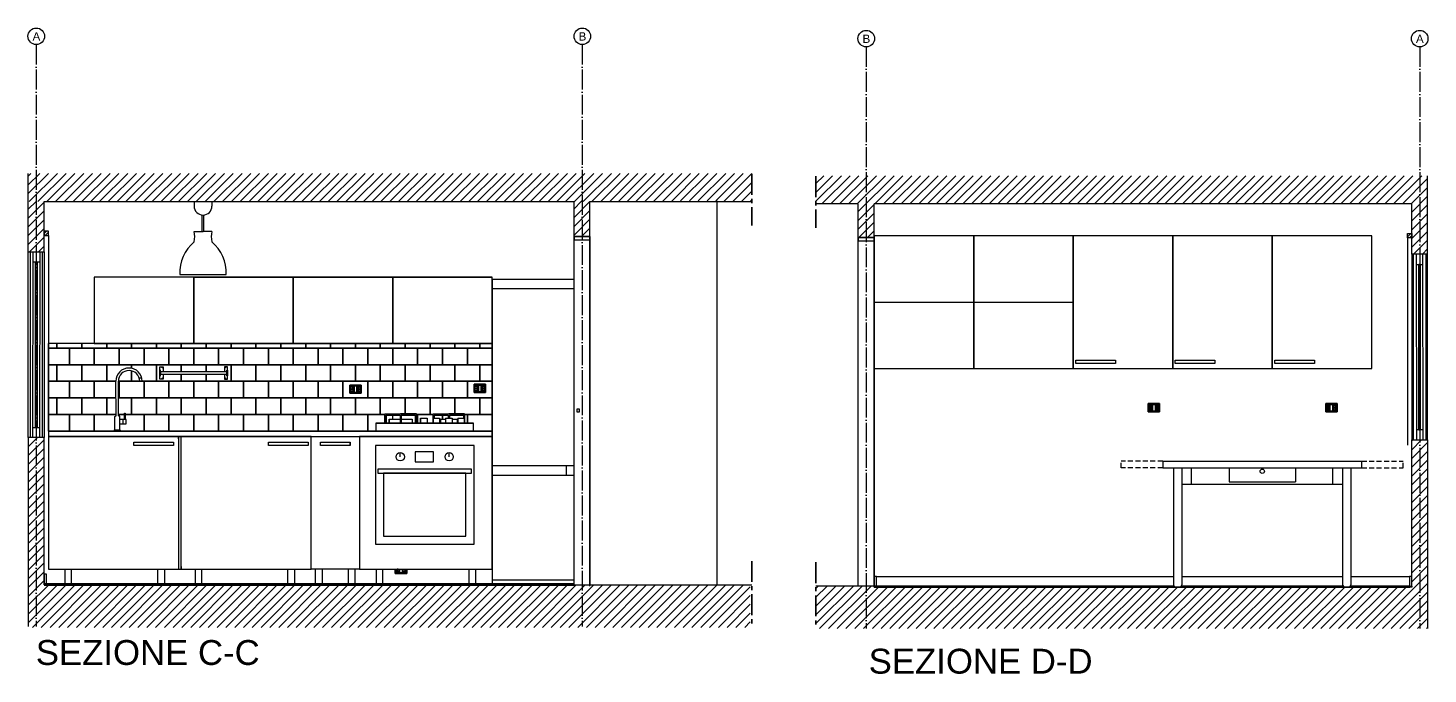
# Model space of a CAD drawing. Header units: inches. Extents: x 778 to 2370, y 492 to 2915.
# Drawn here: x 1526 to 2370, y 2526 to 2915 of the extents above; entities that cross this region are included whole.
import ezdxf

# ---------------------------------------------------------------- set-up
doc = ezdxf.new("R2010")
doc.units = ezdxf.units.IN
doc.header["$MEASUREMENT"] = 0
for name, pattern in [('ACAD_ISO04W100', [30, 24, -3, 0, -3]), ('CENTERX2', [4, 2.5, -0.5, 0.5, -0.5]), ('HIDDEN', [0.375, 0.25, -0.125])]:
    doc.linetypes.add(name, pattern=pattern)
doc.layers.add('A-WALL-FULL', color=7, linetype='Continuous', lineweight=35)
for name, color, linetype in [('ACCESSORI', 2, 'Continuous'), ('ARREDI', 11, 'Continuous'), ('INFISSI', 4, 'Continuous'), ('PIASTRELLE', 71, 'Continuous'), ('PRESECORRENTE', 171, 'Continuous'), ('QUOTE', 3, 'Continuous'), ('STRUTTURA', 7, 'Continuous')]:
    doc.layers.add(name, color=color, linetype=linetype)
doc.styles.get("Standard").update_dxf_attribs({"font": 'Arial.ttf'})
pattern_1 = [(45, (-23.237, 0), (-2.6516504, 2.6516504), [])]

# ---------------------------------------------------------------- blocks, each defined once
blk = doc.blocks.new('PIASTRELLE')
for p, q in [((1045.32, 1205.58), (1045.32, 1258.38)), ((1312.99, 1258.38), (1045.32, 1258.38)), ((1312.99, 1205.58), (1312.99, 1258.38))]:
    blk.add_line(p, q)
for points in [[(1045.32, 1255.58), (1050.49, 1255.58), (1050.49, 1258.38)], [(1050.49, 1258.38), (1050.49, 1255.58), (1065.49, 1255.58), (1065.49, 1258.38)], [(1065.49, 1258.38), (1065.49, 1255.58), (1080.49, 1255.58), (1080.49, 1258.38)], [(1080.49, 1258.38), (1080.49, 1255.58), (1095.49, 1255.58), (1095.49, 1258.38)], [(1095.49, 1258.38), (1095.49, 1255.58), (1110.49, 1255.58), (1110.49, 1258.38)], [(1110.49, 1258.38), (1110.49, 1255.58), (1125.49, 1255.58), (1125.49, 1258.38)], [(1125.49, 1258.38), (1125.49, 1255.58), (1140.49, 1255.58), (1140.49, 1258.38)], [(1140.49, 1258.38), (1140.49, 1255.58), (1155.49, 1255.58), (1155.49, 1258.38)], [(1155.49, 1258.38), (1155.49, 1255.58), (1170.49, 1255.58), (1170.49, 1258.38)], [(1170.49, 1258.38), (1170.49, 1255.58), (1185.49, 1255.58), (1185.49, 1258.38)], [(1185.49, 1258.38), (1185.49, 1255.58), (1200.49, 1255.58), (1200.49, 1258.38)], [(1200.49, 1258.38), (1200.49, 1255.58), (1215.49, 1255.58), (1215.49, 1258.38)], [(1215.49, 1258.38), (1215.49, 1255.58), (1230.49, 1255.58), (1230.49, 1258.38)], [(1230.49, 1258.38), (1230.49, 1255.58), (1245.49, 1255.58), (1245.49, 1258.38)], [(1245.49, 1258.38), (1245.49, 1255.58), (1260.49, 1255.58), (1260.49, 1258.38)], [(1260.49, 1258.38), (1260.49, 1255.58), (1275.49, 1255.58), (1275.49, 1258.38)], [(1275.49, 1258.38), (1275.49, 1255.58), (1290.49, 1255.58), (1290.49, 1258.38)], [(1290.49, 1258.38), (1290.49, 1255.58), (1305.49, 1255.58), (1305.49, 1258.38)], [(1305.49, 1258.38), (1305.49, 1255.58), (1312.99, 1255.58)], [(1045.32, 1245.58), (1057.99, 1245.58), (1057.99, 1255.58), (1045.32, 1255.58)], [(1045.32, 1235.58), (1050.49, 1235.58), (1050.49, 1245.58), (1045.32, 1245.58)], [(1095.49, 1243.43), (1095.49, 1245.58), (1080.49, 1245.58), (1080.49, 1235.58), (1086.01, 1235.58)], [(1095.49, 1241.89), (1095.49, 1235.58), (1110.49, 1235.58), (1110.49, 1245.58), (1095.49, 1245.58), (1095.49, 1243.43)], [(1312.99, 1245.58), (1305.49, 1245.58), (1305.49, 1235.58), (1312.99, 1235.58)], [(1045.32, 1225.58), (1057.99, 1225.58), (1057.99, 1235.58), (1045.32, 1235.58)], [(1086.01, 1235.58), (1072.99, 1235.58), (1072.99, 1225.58), (1086.06, 1225.58)], [(1045.32, 1215.58), (1050.49, 1215.58), (1050.49, 1225.58), (1045.32, 1225.58)], [(1086.06, 1225.58), (1080.49, 1225.58), (1080.49, 1215.58), (1086.11, 1215.58)], [(1260.49, 1215.98), (1260.49, 1225.58), (1245.49, 1225.58), (1245.49, 1215.58), (1248.2, 1215.58)], [(1267.99, 1215.58), (1275.49, 1215.58), (1275.49, 1225.58), (1260.49, 1225.58), (1260.49, 1215.98)], [(1290.49, 1215.98), (1290.49, 1225.58), (1275.49, 1225.58), (1275.49, 1215.58), (1277.27, 1215.58)], [(1296.36, 1215.58), (1305.49, 1215.58), (1305.49, 1225.58), (1290.49, 1225.58), (1290.49, 1215.98)], [(1312.99, 1225.58), (1305.49, 1225.58), (1305.49, 1215.58), (1312.99, 1215.58)], [(1045.32, 1205.58), (1057.99, 1205.58), (1057.99, 1215.58), (1045.32, 1215.58)], [(1086.11, 1215.58), (1072.99, 1215.58), (1072.99, 1205.58), (1087.99, 1205.58)], [(1087.63, 1215.58), (1091.26, 1215.58)], [(1091.26, 1215.58), (1087.99, 1215.58), (1087.99, 1214.56)], [(1087.99, 1205.58), (1102.99, 1205.58), (1102.99, 1215.58), (1091.71, 1215.58)], [(1248.2, 1215.58), (1237.99, 1215.58), (1237.99, 1205.58), (1245.49, 1205.58)], [(1252.99, 1212.78), (1252.99, 1215.25)], [(1277.27, 1215.58), (1267.99, 1215.58), (1267.99, 1210.28)], [(1297.99, 1205.58), (1312.99, 1205.58), (1312.99, 1215.58), (1297.99, 1215.58), (1297.99, 1210.28)]]:
    blk.add_lwpolyline(points)
for points in [[(1057.99, 1255.58), (1057.99, 1245.58), (1072.99, 1245.58), (1072.99, 1255.58)], [(1072.99, 1255.58), (1072.99, 1245.58), (1087.99, 1245.58), (1087.99, 1255.58)], [(1087.99, 1255.58), (1087.99, 1245.58), (1102.99, 1245.58), (1102.99, 1255.58)], [(1102.99, 1255.58), (1102.99, 1245.58), (1117.99, 1245.58), (1117.99, 1255.58)], [(1117.99, 1255.58), (1117.99, 1245.58), (1132.99, 1245.58), (1132.99, 1255.58)], [(1132.99, 1255.58), (1132.99, 1245.58), (1147.99, 1245.58), (1147.99, 1255.58)], [(1147.99, 1255.58), (1147.99, 1245.58), (1162.99, 1245.58), (1162.99, 1255.58)], [(1162.99, 1255.58), (1162.99, 1245.58), (1177.99, 1245.58), (1177.99, 1255.58)], [(1177.99, 1255.58), (1177.99, 1245.58), (1192.99, 1245.58), (1192.99, 1255.58)], [(1192.99, 1255.58), (1192.99, 1245.58), (1207.99, 1245.58), (1207.99, 1255.58)], [(1207.99, 1255.58), (1207.99, 1245.58), (1222.99, 1245.58), (1222.99, 1255.58)], [(1222.99, 1255.58), (1222.99, 1245.58), (1237.99, 1245.58), (1237.99, 1255.58)], [(1237.99, 1255.58), (1237.99, 1245.58), (1252.99, 1245.58), (1252.99, 1255.58)], [(1252.99, 1255.58), (1252.99, 1245.58), (1267.99, 1245.58), (1267.99, 1255.58)], [(1267.99, 1255.58), (1267.99, 1245.58), (1282.99, 1245.58), (1282.99, 1255.58)], [(1282.99, 1255.58), (1282.99, 1245.58), (1297.99, 1245.58), (1297.99, 1255.58)], [(1297.99, 1255.58), (1297.99, 1245.58), (1312.99, 1245.58), (1312.99, 1255.58)], [(1050.49, 1245.58), (1050.49, 1235.58), (1065.49, 1235.58), (1065.49, 1245.58)], [(1065.49, 1245.58), (1065.49, 1235.58), (1080.49, 1235.58), (1080.49, 1245.58)], [(1155.49, 1245.58), (1155.49, 1235.58), (1170.49, 1235.58), (1170.49, 1245.58)], [(1170.49, 1245.58), (1170.49, 1235.58), (1185.49, 1235.58), (1185.49, 1245.58)], [(1185.49, 1245.58), (1185.49, 1235.58), (1200.49, 1235.58), (1200.49, 1245.58)], [(1200.49, 1245.58), (1200.49, 1235.58), (1215.49, 1235.58), (1215.49, 1245.58)], [(1215.49, 1245.58), (1215.49, 1235.58), (1230.49, 1235.58), (1230.49, 1245.58)], [(1230.49, 1245.58), (1230.49, 1235.58), (1245.49, 1235.58), (1245.49, 1245.58)], [(1245.49, 1245.58), (1245.49, 1235.58), (1260.49, 1235.58), (1260.49, 1245.58)], [(1260.49, 1245.58), (1260.49, 1235.58), (1275.49, 1235.58), (1275.49, 1245.58)], [(1275.49, 1245.58), (1275.49, 1235.58), (1290.49, 1235.58), (1290.49, 1245.58)], [(1290.49, 1245.58), (1290.49, 1235.58), (1305.49, 1235.58), (1305.49, 1245.58)], [(1057.99, 1235.58), (1057.99, 1225.58), (1072.99, 1225.58), (1072.99, 1235.58)], [(1087.99, 1235.58), (1087.99, 1225.58), (1102.99, 1225.58), (1102.99, 1235.58)], [(1102.99, 1235.58), (1102.99, 1225.58), (1117.99, 1225.58), (1117.99, 1235.58)], [(1117.99, 1235.58), (1117.99, 1225.58), (1132.99, 1225.58), (1132.99, 1235.58)], [(1132.99, 1235.58), (1132.99, 1225.58), (1147.99, 1225.58), (1147.99, 1235.58)], [(1147.99, 1235.58), (1147.99, 1225.58), (1162.99, 1225.58), (1162.99, 1235.58)], [(1162.99, 1235.58), (1162.99, 1225.58), (1177.99, 1225.58), (1177.99, 1235.58)], [(1177.99, 1235.58), (1177.99, 1225.58), (1192.99, 1225.58), (1192.99, 1235.58)], [(1192.99, 1235.58), (1192.99, 1225.58), (1207.99, 1225.58), (1207.99, 1235.58)], [(1207.99, 1235.58), (1207.99, 1225.58), (1222.99, 1225.58), (1222.99, 1235.58)], [(1237.99, 1235.58), (1237.99, 1225.58), (1252.99, 1225.58), (1252.99, 1235.58)], [(1252.99, 1235.58), (1252.99, 1225.58), (1267.99, 1225.58), (1267.99, 1235.58)], [(1267.99, 1235.58), (1267.99, 1225.58), (1282.99, 1225.58), (1282.99, 1235.58)], [(1282.99, 1235.58), (1282.99, 1225.58), (1297.99, 1225.58), (1297.99, 1235.58)], [(1297.99, 1235.58), (1297.99, 1225.58), (1312.99, 1225.58), (1312.99, 1235.58)], [(1050.49, 1225.58), (1050.49, 1215.58), (1065.49, 1215.58), (1065.49, 1225.58)], [(1065.49, 1225.58), (1065.49, 1215.58), (1080.49, 1215.58), (1080.49, 1225.58)], [(1095.49, 1225.58), (1095.49, 1215.58), (1110.49, 1215.58), (1110.49, 1225.58)], [(1110.49, 1225.58), (1110.49, 1215.58), (1125.49, 1215.58), (1125.49, 1225.58)], [(1125.49, 1225.58), (1125.49, 1215.58), (1140.49, 1215.58), (1140.49, 1225.58)], [(1140.49, 1225.58), (1140.49, 1215.58), (1155.49, 1215.58), (1155.49, 1225.58)], [(1155.49, 1225.58), (1155.49, 1215.58), (1170.49, 1215.58), (1170.49, 1225.58)], [(1170.49, 1225.58), (1170.49, 1215.58), (1185.49, 1215.58), (1185.49, 1225.58)], [(1185.49, 1225.58), (1185.49, 1215.58), (1200.49, 1215.58), (1200.49, 1225.58)], [(1200.49, 1225.58), (1200.49, 1215.58), (1215.49, 1215.58), (1215.49, 1225.58)], [(1215.49, 1225.58), (1215.49, 1215.58), (1230.49, 1215.58), (1230.49, 1225.58)], [(1230.49, 1225.58), (1230.49, 1215.58), (1245.49, 1215.58), (1245.49, 1225.58)], [(1057.99, 1215.58), (1057.99, 1205.58), (1072.99, 1205.58), (1072.99, 1215.58)], [(1102.99, 1215.58), (1102.99, 1205.58), (1117.99, 1205.58), (1117.99, 1215.58)], [(1117.99, 1215.58), (1117.99, 1205.58), (1132.99, 1205.58), (1132.99, 1215.58)], [(1132.99, 1215.58), (1132.99, 1205.58), (1147.99, 1205.58), (1147.99, 1215.58)], [(1147.99, 1215.58), (1147.99, 1205.58), (1162.99, 1205.58), (1162.99, 1215.58)], [(1162.99, 1215.58), (1162.99, 1205.58), (1177.99, 1205.58), (1177.99, 1215.58)], [(1177.99, 1215.58), (1177.99, 1205.58), (1192.99, 1205.58), (1192.99, 1215.58)], [(1192.99, 1215.58), (1192.99, 1205.58), (1207.99, 1205.58), (1207.99, 1215.58)], [(1207.99, 1215.58), (1207.99, 1205.58), (1222.99, 1205.58), (1222.99, 1215.58)], [(1222.99, 1215.58), (1222.99, 1205.58), (1237.99, 1205.58), (1237.99, 1215.58)]]:
    blk.add_lwpolyline(points, close=True)

msp = doc.modelspace()

# ---------------------------------------------------------------- hatches: boundary and pattern name
h = msp.add_hatch()
h.set_pattern_fill('ANSI31', color=256, scale=30)
h.set_pattern_definition([(45, (986.4372, 2538.917), (-2.65165, 2.65165), [])])
h.paths.add_polyline_path([(2369.97, 2578.41), (2369.97, 2667.17), (2368.9, 2667.17), (2360.37, 2667.17), (2360.37, 2578.41), (2359.2, 2578.41), (2036.2, 2578.41), (2036.2, 2579.11), (2026.6, 2579.11), (2000.99, 2579.11), (2000.99, 2553.41), (2369.97, 2553.41)])
h.paths.add_polyline_path([(2000.99, 2809.41), (2026.6, 2809.41), (2026.6, 2789.11), (2036.2, 2789.11), (2036.2, 2809.41), (2360.37, 2809.41), (2360.37, 2779.04), (2369.97, 2779.04), (2369.97, 2826.41), (2361.47, 2826.41), (2000.99, 2826.41)])
at = {"layer": 'ACCESSORI'}
h = msp.add_hatch(dxfattribs=at)
h.set_pattern_fill('ANSI31', color=256, scale=10)
h.set_pattern_definition([(45, (492.8424, 1347.5171), (-0.8838835, 0.8838835), [])])
h.paths.add_polyline_path([(1538.16, 2792.94), (1535.66, 2792.94), (1535.66, 2790.44), (1538.16, 2790.44)])
h = msp.add_hatch(dxfattribs=at)
h.set_pattern_fill('ANSI31', color=256, scale=10)
h.set_pattern_definition([(45, (986.4372, 2538.917), (-0.8838835, 0.8838835), [])])
h.paths.add_polyline_path([(2357.87, 2791.54), (2357.87, 2789.04), (2360.37, 2789.04), (2360.37, 2791.54)])
at = {"layer": 'INFISSI'}
h = msp.add_hatch(dxfattribs=at)
h.set_pattern_fill('ANSI31', scale=30)
h.set_pattern_definition([(45, (-22.926, -0.8696), (-2.6516504, 2.6516504), [])])
h.paths.add_polyline_path([(1864.76, 2810.81), (1941.35, 2811.33), (1941.35, 2810.81), (1962.39, 2810.81), (1962.39, 2827.81), (1526.06, 2827.81), (1526.06, 2810.81)])
h = msp.add_hatch(dxfattribs=at)
h.set_pattern_fill('ANSI31', scale=30)
h.set_pattern_definition(pattern_1)
h.paths.add_polyline_path([(1530.86, 2810.83), (1526.06, 2810.83), (1526.06, 2780.44), (1530.86, 2780.44)])
h.paths.add_polyline_path([(1535.66, 2810.83), (1530.86, 2810.83), (1530.86, 2780.44), (1535.66, 2780.44)])
h = msp.add_hatch(dxfattribs=at)
h.set_pattern_fill('ANSI31', scale=30)
h.set_pattern_definition(pattern_1)
h.paths.add_polyline_path([(1860.16, 2810.81), (1855.16, 2810.81), (1855.16, 2789.81), (1860.16, 2789.81)])
h.paths.add_polyline_path([(1864.76, 2810.81), (1860.16, 2810.81), (1860.16, 2789.81), (1864.76, 2789.81)])
h = msp.add_hatch(color=4, dxfattribs=at)
h.dxf.hatch_style = 1
h.paths.add_polyline_path([(1531.41, 2774.37), (1530.41, 2774.37), (1530.41, 2674.64), (1531.41, 2674.64)])
h = msp.add_hatch(color=256, dxfattribs=at)
h.dxf.hatch_style = 1
h.paths.add_polyline_path([(2365.62, 2772.97), (2364.62, 2772.97), (2364.62, 2673.24), (2365.62, 2673.24)])
h = msp.add_hatch(dxfattribs=at)
h.set_pattern_fill('ANSI31', scale=30)
h.set_pattern_definition(pattern_1)
h.paths.add_polyline_path([(1855.16, 2579.81), (1855.16, 2579.65), (1535.66, 2579.81), (1526.06, 2579.81), (1526.06, 2554.11), (1961.48, 2554.11), (1961.48, 2579.81)])
h.paths.add_polyline_path([(1535.66, 2668.57), (1530.86, 2668.57), (1530.86, 2579.81), (1535.66, 2579.81)])
h.paths.add_polyline_path([(1530.86, 2668.57), (1526.29, 2668.57), (1526.06, 2668.35), (1526.06, 2579.81), (1530.86, 2579.81)])

# ---------------------------------------------------------------- linework, layer by layer
at = {"linetype": 'Continuous'}
for p, q in [((1859.45, 2810.81), (1860.16, 2811.52)), ((1526.06, 2668.35), (1526.29, 2668.57))]:
    msp.add_line(p, q, dxfattribs=at)
for p, q in [((1864.76, 2810.81), (1962.39, 2810.81)), ((1941.35, 2811.33), (1941.35, 2579.81)), ((1530.41, 2774.37), (1531.41, 2774.37)), ((2365.62, 2772.97), (2364.62, 2772.97)), ((1855.16, 2579.65), (1855.16, 2762.35)), ((1530.41, 2674.64), (1531.41, 2674.64)), ((1577.57, 2672.5), (1581.98, 2672.5)), ((2365.62, 2673.24), (2364.62, 2673.24)), ((2036.2, 2578.41), (2036.2, 2642.81)), ((2036.2, 2578.41), (2036.2, 2584.85)), ((1526.06, 2579.81), (1526.06, 2554.81)), ((2369.97, 2578.41), (2369.97, 2553.41))]:
    msp.add_line(p, q)
for points in [[(1618.33, 2708.25), (1618.33, 2712.5), (1603.33, 2712.5), (1603.33, 2702.5), (1618.33, 2702.5), (1618.33, 2706.75)], [(1580.35, 2702.5), (1588.33, 2702.5), (1588.33, 2708.81)], [(1580.41, 2692.5), (1580.83, 2692.5), (1580.83, 2702.5), (1580.35, 2702.5)], [(1584.55, 2682.5), (1588.33, 2682.5), (1588.33, 2692.5), (1580.41, 2692.5)], [(1580.83, 2681.48), (1580.83, 2682.5), (1580.47, 2682.5)], [(1775.83, 2679.7), (1775.83, 2682.17)], [(1790.83, 2677.2), (1790.83, 2682.5), (1789.2, 2682.5)]]:
    msp.add_lwpolyline(points)
msp.add_lwpolyline([(1715.83, 2702.5), (1715.83, 2692.5), (1730.83, 2692.5), (1730.83, 2702.5)], close=True)
at = {"layer": 'A-WALL-FULL', "linetype": 'CENTERX2', "ltscale": 5}
for p, q in [((1962.39, 2827.43), (1962.39, 2796.48)), ((2000.99, 2826.03), (2000.99, 2795.08)), ((1962.39, 2594.11), (1962.39, 2554.11)), ((2000.99, 2593.41), (2000.99, 2553.41))]:
    msp.add_line(p, q, dxfattribs=at)
at = {"layer": 'ACCESSORI'}
for p, q in [((1538.16, 2790.44), (1538.16, 2665.44)), ((2357.87, 2789.04), (2357.87, 2664.04)), ((1605.39, 2703.75), (1605.39, 2711.25)), ((1605.39, 2711.25), (1607.39, 2711.25)), ((1607.39, 2711.25), (1607.39, 2708.25)), ((1646.27, 2711.25), (1644.27, 2711.25)), ((1644.27, 2711.25), (1644.27, 2708.25)), ((1646.27, 2703.75), (1646.27, 2711.25)), ((1605.83, 2709.25), (1605.39, 2709.25)), ((1605.39, 2709.25), (1605.39, 2705.75)), ((1605.39, 2705.75), (1605.83, 2705.75)), ((1607.39, 2703.75), (1605.39, 2703.75)), ((1605.83, 2705.75), (1605.83, 2709.25)), ((1645.83, 2708.25), (1605.83, 2708.25)), ((1605.83, 2708.25), (1605.83, 2706.75)), ((1605.83, 2706.75), (1645.83, 2706.75)), ((1607.39, 2706.75), (1607.39, 2706.5)), ((1607.39, 2706.5), (1607.39, 2703.75)), ((1644.27, 2706.75), (1644.27, 2706.5)), ((1644.27, 2706.5), (1644.27, 2703.75)), ((1644.27, 2703.75), (1646.27, 2703.75)), ((1645.83, 2706.75), (1645.83, 2708.25))]:
    msp.add_line(p, q, dxfattribs=at)
for points in [[(1626.02, 2810.81), (1636.79, 2810.81)], [(1626.02, 2810.81), (1626.02, 2808.09)], [(1636.79, 2810.81), (1636.79, 2808.09)], [(1630.91, 2792.83), (1630.91, 2802.72)], [(1631.91, 2792.83), (1631.91, 2802.72)], [(1626.02, 2792.83), (1631.41, 2792.83)], [(1636.79, 2792.83), (1631.41, 2792.83)], [(1617.41, 2766.83), (1645.41, 2766.83)]]:
    msp.add_lwpolyline(points, dxfattribs=at)
for points in [[(1535.66, 2790.44), (1538.16, 2790.44), (1538.16, 2792.94), (1535.66, 2792.94)], [(2360.37, 2789.04), (2357.87, 2789.04), (2357.87, 2791.54), (2360.37, 2791.54)], [(1645.83, 2709.25), (1646.27, 2709.25), (1646.27, 2705.75), (1645.83, 2705.75)]]:
    msp.add_lwpolyline(points, close=True, dxfattribs=at)
for centre in [(1606.97, 2710.78), (1644.7, 2710.78), (1606.97, 2704.27), (1644.7, 2704.27)]:
    msp.add_circle(centre, 0.25, dxfattribs=at)
for centre, radius, start, end in [((1631.41, 2808.09), 5.39, 180, 0), ((1642.02, 2767.79), 24.63, 130.50678, 182.23924), ((1613.87, 2789.67), 12.56, 345.44528, 14.55472), ((1648.95, 2789.67), 12.56, 165.44528, 194.55472), ((1620.8, 2767.79), 24.63, 357.76076, 49.49322)]:
    msp.add_arc(centre, radius, start, end, dxfattribs=at)
at = {"layer": 'ARREDI'}
for p, q in [((1625.83, 2765.3), (1685.83, 2765.3)), ((1685.83, 2765.3), (1745.83, 2765.3)), ((1745.83, 2765.3), (1805.83, 2765.3)), ((1855.16, 2758.24), (1805.83, 2758.24)), ((2036.2, 2750.14), (2096.2, 2750.14)), ((2096.2, 2750.14), (2156.2, 2750.14)), ((1578.23, 2681.24), (1578.96, 2681.71)), ((1578.23, 2673.2), (1578.23, 2681.24)), ((1580.47, 2681.71), (1581.22, 2681.24)), ((1741.05, 2677.2), (1741.05, 2682.9)), ((1741.05, 2682.9), (1760.13, 2682.9)), ((1741.05, 2682.9), (1741.05, 2682.17)), ((1741.05, 2682.17), (1741.05, 2677.2)), ((1743.59, 2677.2), (1741.05, 2677.2)), ((1741.77, 2682.17), (1750.23, 2682.17)), ((1741.77, 2682.17), (1741.77, 2677.2)), ((1743.59, 2679.7), (1743.59, 2677.2)), ((1743.59, 2677.2), (1743.59, 2679.7)), ((1743.59, 2679.7), (1750.23, 2679.7)), ((1750.23, 2682.9), (1750.95, 2682.9)), ((1750.23, 2682.17), (1750.23, 2677.2)), ((1760.13, 2682.9), (1750.59, 2682.9)), ((1750.95, 2682.17), (1759.41, 2682.17)), ((1750.95, 2682.17), (1750.95, 2677.2)), ((1750.95, 2679.7), (1757.59, 2679.7)), ((1757.59, 2679.7), (1757.59, 2677.2)), ((1757.59, 2677.2), (1760.13, 2677.2)), ((1759.41, 2682.17), (1759.41, 2677.2)), ((1760.13, 2677.2), (1760.13, 2682.9)), ((1760.13, 2682.17), (1760.13, 2677.2)), ((1762.59, 2680.2), (1762.59, 2677.2)), ((1762.59, 2677.2), (1762.59, 2680.2)), ((1762.59, 2680.2), (1766.59, 2680.2)), ((1766.59, 2680.2), (1766.59, 2677.2)), ((1770.11, 2677.2), (1770.11, 2682.9)), ((1770.11, 2682.9), (1789.2, 2682.9)), ((1770.11, 2682.17), (1770.11, 2677.2)), ((1770.11, 2680.2), (1770.11, 2677.2)), ((1770.11, 2680.2), (1774.06, 2680.2)), ((1770.84, 2682.17), (1779.29, 2682.17)), ((1770.84, 2682.17), (1770.84, 2680.2)), ((1774.06, 2680.2), (1774.06, 2677.2)), ((1774.59, 2679.7), (1774.59, 2677.2)), ((1774.59, 2679.7), (1777.61, 2679.7)), ((1777.61, 2680.2), (1777.61, 2677.2)), ((1777.61, 2680.2), (1781.59, 2680.2)), ((1779.29, 2682.9), (1780.02, 2682.9)), ((1779.29, 2682.17), (1779.29, 2680.2)), ((1789.2, 2682.9), (1779.66, 2682.9)), ((1789.2, 2682.9), (1779.66, 2682.9)), ((1780.02, 2682.17), (1788.47, 2682.17)), ((1780.02, 2682.17), (1780.02, 2680.2)), ((1781.59, 2680.2), (1781.59, 2677.2)), ((1781.59, 2679.7), (1784.59, 2679.7)), ((1784.59, 2679.7), (1784.59, 2677.2)), ((1785.11, 2680.2), (1785.11, 2677.2)), ((1785.11, 2680.2), (1789.09, 2680.2)), ((1788.47, 2682.17), (1788.47, 2680.2)), ((1789.09, 2680.2), (1789.09, 2677.2)), ((1789.2, 2677.2), (1789.2, 2682.9)), ((1789.2, 2682.17), (1789.2, 2677.2)), ((1578.16, 2669.31), (1563.16, 2669.31)), ((1577.57, 2672.5), (1578.23, 2673.2)), ((1578.23, 2673.2), (1581.22, 2673.2)), ((1581.98, 2672.5), (1581.22, 2673.2)), ((1616.66, 2667.81), (1616.66, 2669.31)), ((1618.16, 2667.81), (1618.16, 2669.31)), ((1656.66, 2669.31), (1641.66, 2669.31)), ((1765.83, 2669.31), (1750.83, 2669.31)), ((1702.25, 2663.76), (1702.25, 2665.76)), ((1720.25, 2663.76), (1720.25, 2665.76)), ((1750.35, 2657), (1750.35, 2659.5)), ((1779.85, 2657), (1779.85, 2659.5)), ((1855.16, 2651.54), (1805.83, 2651.54)), ((1850.66, 2645.71), (1850.66, 2651.54)), ((2210.19, 2654.41), (2330.19, 2654.41)), ((2210.19, 2654.41), (2210.19, 2650.41)), ((2330.19, 2650.41), (2330.19, 2654.41)), ((1855.16, 2645.71), (1805.83, 2645.71)), ((1850.66, 2646.41), (1850.66, 2647.51)), ((2210.19, 2650.41), (2330.19, 2650.41)), ((2216.68, 2650.41), (2216.68, 2579.91)), ((2221.68, 2650.41), (2221.68, 2579.91)), ((2227.57, 2640.41), (2227.57, 2650.41)), ((2250.19, 2650.41), (2250.19, 2641.91)), ((2290.19, 2650.41), (2290.19, 2641.91)), ((2312.81, 2640.41), (2312.81, 2650.41)), ((2318.7, 2650.41), (2318.7, 2579.91)), ((2323.7, 2650.41), (2323.7, 2579.91)), ((2221.68, 2640.41), (2318.7, 2640.41)), ((2250.19, 2641.91), (2290.19, 2641.91)), ((1548.16, 2589.31), (1548.16, 2580.51)), ((1552.16, 2580.51), (1552.16, 2589.31)), ((1552.16, 2589.31), (1604.16, 2589.31)), ((1604.16, 2580.51), (1604.16, 2589.31)), ((1608.16, 2589.31), (1608.16, 2580.51)), ((1616.66, 2590.81), (1616.66, 2589.31)), ((1618.16, 2590.81), (1618.16, 2589.31)), ((1626.66, 2589.31), (1626.66, 2580.51)), ((1630.66, 2580.51), (1630.66, 2589.31)), ((1630.66, 2589.31), (1682.66, 2589.31)), ((1682.66, 2580.51), (1682.66, 2589.31)), ((1686.66, 2589.31), (1686.66, 2580.51)), ((1699.23, 2580.51), (1699.23, 2589.31)), ((1703.23, 2589.31), (1703.23, 2580.51)), ((1719.06, 2580.51), (1719.06, 2589.31)), ((1723.06, 2589.31), (1723.06, 2580.51)), ((1735.83, 2589.31), (1735.83, 2580.51)), ((1739.83, 2580.51), (1739.83, 2589.31)), ((1739.83, 2589.31), (1791.83, 2589.31)), ((1791.83, 2580.51), (1791.83, 2589.31)), ((1795.83, 2589.31), (1795.83, 2580.51)), ((1805.83, 2582.91), (1855.16, 2582.91)), ((2218.17, 2578.41), (2220.19, 2578.41)), ((2219.18, 2578.42), (2219.18, 2578.42)), ((2219.18, 2578.42), (2219.18, 2578.42)), ((2219.18, 2578.42), (2219.18, 2578.42)), ((2219.18, 2578.42), (2219.18, 2578.42)), ((2219.18, 2578.42), (2219.18, 2578.42)), ((2219.18, 2578.42), (2219.18, 2578.42)), ((2219.18, 2578.42), (2219.18, 2578.42)), ((2219.18, 2578.42), (2219.18, 2578.42)), ((2219.18, 2578.42), (2219.18, 2578.42)), ((2219.18, 2578.42), (2219.18, 2578.42)), ((2219.18, 2578.42), (2219.18, 2578.42)), ((2219.18, 2578.42), (2219.18, 2578.42)), ((2219.18, 2578.42), (2219.18, 2578.42)), ((2219.18, 2578.42), (2219.18, 2578.42)), ((2219.18, 2578.42), (2219.18, 2578.42)), ((2219.18, 2578.42), (2219.18, 2578.42)), ((2219.18, 2578.42), (2219.18, 2578.42)), ((2219.18, 2578.42), (2219.18, 2578.42)), ((2219.18, 2578.42), (2219.18, 2578.42)), ((2219.18, 2578.42), (2219.18, 2578.42)), ((2219.18, 2578.42), (2219.18, 2578.42)), ((2219.18, 2578.42), (2219.18, 2578.42)), ((2219.18, 2578.42), (2219.18, 2578.42)), ((2219.18, 2578.42), (2219.18, 2578.42)), ((2219.18, 2578.42), (2219.18, 2578.42)), ((2219.18, 2578.42), (2219.18, 2578.42)), ((2219.18, 2578.42), (2219.18, 2578.42)), ((2219.18, 2578.42), (2219.18, 2578.42)), ((2219.18, 2578.42), (2219.18, 2578.42)), ((2219.18, 2578.42), (2219.18, 2578.42)), ((2219.18, 2578.42), (2219.18, 2578.42)), ((2219.18, 2578.42), (2219.18, 2578.42)), ((2219.18, 2578.42), (2219.18, 2578.42)), ((2219.18, 2578.42), (2219.18, 2578.42)), ((2219.18, 2578.42), (2219.18, 2578.42)), ((2219.18, 2578.42), (2219.18, 2578.42)), ((2219.18, 2578.42), (2219.18, 2578.42)), ((2219.18, 2578.42), (2219.18, 2578.42)), ((2219.18, 2578.42), (2219.18, 2578.42)), ((2219.18, 2578.42), (2219.18, 2578.42)), ((2219.18, 2578.42), (2219.18, 2578.42)), ((2219.18, 2578.42), (2219.18, 2578.42)), ((2219.18, 2578.42), (2219.18, 2578.42)), ((2219.18, 2578.42), (2219.18, 2578.42)), ((2219.18, 2578.42), (2219.18, 2578.42)), ((2219.18, 2578.42), (2219.18, 2578.42)), ((2219.18, 2578.42), (2219.18, 2578.42)), ((2219.18, 2578.42), (2219.18, 2578.42)), ((2219.18, 2578.42), (2219.18, 2578.42)), ((2219.18, 2578.42), (2219.18, 2578.42)), ((2219.18, 2578.42), (2219.18, 2578.42)), ((2322.21, 2578.41), (2320.19, 2578.41))]:
    msp.add_line(p, q, dxfattribs=at)
at = {"layer": 'ARREDI', "linetype": 'ByBlock'}
for p, q in [((1578.96, 2681.71), (1578.85, 2702.56)), ((1580.47, 2681.71), (1580.35, 2702.56)), ((1594.53, 2704.3), (1592.98, 2704.3)), ((1594.72, 2702.56), (1593.22, 2702.56)), ((1581.22, 2673.2), (1581.22, 2681.24)), ((1583.02, 2679.52), (1583.02, 2676.87))]:
    msp.add_line(p, q, dxfattribs=at)
at = {"layer": 'ARREDI', "linetype": 'HIDDEN', "ltscale": 12}
for p, q in [((2210.19, 2654.41), (2185.19, 2654.41)), ((2185.19, 2650.41), (2185.19, 2654.41)), ((2330.19, 2654.41), (2355.19, 2654.41)), ((2355.19, 2650.41), (2355.19, 2654.41)), ((2210.19, 2650.41), (2185.19, 2650.41)), ((2330.19, 2650.41), (2355.19, 2650.41))]:
    msp.add_line(p, q, dxfattribs=at)
at = {"layer": 'ARREDI'}
for points in [[(2036.2, 2710.14), (2096.2, 2710.14), (2096.2, 2790.14), (2036.2, 2790.14)], [(2096.2, 2710.14), (2156.2, 2710.14), (2156.2, 2790.14), (2096.2, 2790.14)], [(2156.2, 2710.14), (2216.2, 2710.14), (2216.2, 2790.14), (2156.2, 2790.14)], [(2216.2, 2710.14), (2276.2, 2710.14), (2276.2, 2790.14), (2216.2, 2790.14)], [(2276.2, 2710.14), (2336.2, 2710.14), (2336.2, 2790.14), (2276.2, 2790.14)], [(1565.83, 2725.3), (1625.83, 2725.3), (1625.83, 2765.3), (1565.83, 2765.3)], [(1625.83, 2725.3), (1685.83, 2725.3), (1685.83, 2765.3), (1625.83, 2765.3)], [(1685.83, 2725.3), (1745.83, 2725.3), (1745.83, 2765.3), (1685.83, 2765.3)], [(1745.83, 2725.3), (1805.83, 2725.3), (1805.83, 2765.3), (1745.83, 2765.3)], [(1805.83, 2763.85), (1805.83, 2580.51), (1855.16, 2580.51), (1855.16, 2763.85)], [(1584.11, 2683.34), (1584.55, 2683.34), (1584.55, 2679.52), (1584.11, 2679.52)], [(1794.6, 2672.5), (1794.6, 2677.2), (1735.6, 2677.2), (1735.6, 2672.5)], [(1538.16, 2669.31), (1805.83, 2669.31), (1805.83, 2672.5), (1538.16, 2672.5)], [(1538.16, 2589.31), (1618.16, 2589.31), (1618.16, 2669.31), (1538.16, 2669.31)], [(1616.66, 2589.31), (1696.66, 2589.31), (1696.66, 2669.31), (1616.66, 2669.31)], [(1696.66, 2669.31), (1725.83, 2669.31), (1725.83, 2589.31), (1696.66, 2589.31)], [(1725.83, 2589.31), (1805.83, 2589.31), (1805.83, 2669.31), (1725.83, 2669.31)], [(1735.35, 2604.24), (1794.85, 2604.24), (1794.85, 2663.74), (1735.35, 2663.74)], [(1759.35, 2654), (1770.35, 2654), (1770.35, 2660), (1759.35, 2660)], [(1736.85, 2649.58), (1736.85, 2647.08), (1793.35, 2647.08), (1793.35, 2649.58)], [(1740.35, 2609.24), (1789.85, 2609.24), (1789.85, 2647.08), (1740.35, 2647.08)]]:
    msp.add_lwpolyline(points, close=True, dxfattribs=at)
for points in [[(2181.7, 2715.14), (2181.7, 2713.14), (2157.7, 2713.14)], [(2157.7, 2713.14), (2157.7, 2715.14)], [(2157.7, 2715.14), (2181.7, 2715.14)], [(2241.7, 2715.14), (2241.7, 2713.14), (2217.7, 2713.14)], [(2217.7, 2713.14), (2217.7, 2715.14)], [(2217.7, 2715.14), (2241.7, 2715.14)], [(2301.7, 2715.14), (2301.7, 2713.14), (2277.7, 2713.14)], [(2277.7, 2713.14), (2277.7, 2715.14)], [(2277.7, 2715.14), (2301.7, 2715.14)], [(1735.6, 2677.2), (1794.6, 2677.2)], [(1735.6, 2672.5), (1760.83, 2672.5)], [(1760.83, 2672.5), (1775.83, 2672.5)], [(1775.83, 2672.5), (1790.83, 2672.5)], [(1613.68, 2665.74), (1613.68, 2663.74), (1589.68, 2663.74)], [(1589.68, 2663.74), (1589.68, 2665.74)], [(1589.68, 2665.74), (1613.68, 2665.74)], [(1694.87, 2665.74), (1694.87, 2663.74), (1670.87, 2663.74)], [(1670.87, 2663.74), (1670.87, 2665.74)], [(1670.87, 2665.74), (1694.87, 2665.74)], [(1720.25, 2665.76), (1720.25, 2663.76), (1702.25, 2663.76)], [(1702.25, 2663.76), (1702.25, 2665.76)], [(1702.25, 2665.76), (1720.25, 2665.76)]]:
    msp.add_lwpolyline(points, dxfattribs=at)
at = {"layer": 'ARREDI', "linetype": 'ByBlock'}
msp.add_lwpolyline([(1581.22, 2676.87), (1585.06, 2676.87), (1585.06, 2679.52), (1581.22, 2679.52)], dxfattribs=at)
at = {"layer": 'ARREDI'}
for centre, radius in [((1750.35, 2657), 2.5), ((1779.85, 2657), 2.5), ((2270.19, 2648.25), 1.3)]:
    msp.add_circle(centre, radius, dxfattribs=at)
at = {"layer": 'ARREDI', "linetype": 'ByBlock'}
for radius in [7.94, 6.44]:
    msp.add_arc((1586.78, 2702.56), radius, 0, 180, dxfattribs=at)
at = {"layer": 'ARREDI'}
for centre, radius, start, end in [((2218.17, 2579.91), 1.49, 180, 270), ((2219.18, 2578.42), 0.00001, 90, 180), ((2219.18, 2578.42), 0.00001, 0, 90), ((2219.18, 2578.42), 0.00001, 270, 0), ((2219.18, 2578.42), 0.00001, 180, 270), ((2219.18, 2578.42), 0.00001, 90, 180), ((2219.18, 2578.42), 0.00001, 180, 270), ((2219.18, 2578.42), 0.00001, 270, 360), ((2219.18, 2578.42), 0.00001, 360, 90), ((2219.18, 2578.42), 0.00001, 90, 180), ((2219.18, 2578.42), 0.00001, 0, 90), ((2219.18, 2578.42), 0.00001, 270, 0), ((2219.18, 2578.42), 0.00001, 90, 180), ((2219.18, 2578.42), 0.00001, 180, 270), ((2219.18, 2578.42), 0.00001, 270, 0), ((2219.18, 2578.42), 0.00001, 0, 90), ((2219.18, 2578.42), 0.00001, 90, 180), ((2219.18, 2578.42), 0.00001, 180, 270), ((2219.18, 2578.42), 0.00001, 180, 270), ((2219.18, 2578.42), 0.00001, 152.53417, 270), ((2219.18, 2578.42), 0.00001, 90, 152.53417), ((2219.18, 2578.42), 0.00001, 152.53417, 270), ((2219.18, 2578.42), 0.00001, 90, 152.53417), ((2219.18, 2578.42), 0.00001, 90, 152.53417), ((2219.18, 2578.42), 0.00001, 90, 152.53417), ((2219.18, 2578.42), 0.00001, 332.53417, 90), ((2219.18, 2578.42), 0.00001, 270, 332.53417), ((2219.18, 2578.42), 0.00001, 332.53417, 90), ((2219.18, 2578.42), 0.00001, 270, 332.53417), ((2219.18, 2578.42), 0.00001, 332.53417, 90), ((2219.18, 2578.42), 0.00001, 152.53417, 270), ((2219.18, 2578.42), 0.00001, 90, 152.53417), ((2219.18, 2578.42), 0.00001, 332.53417, 90), ((2219.18, 2578.42), 0.00001, 270, 332.53417), ((2219.18, 2578.42), 0.00003, 332.53417, 90), ((2219.18, 2578.42), 0.00003, 332.53417, 90), ((2219.18, 2578.42), 0.00003, 270, 332.53417), ((2219.18, 2578.42), 0.00003, 152.53417, 270), ((2219.18, 2578.42), 0.00003, 90, 152.53417), ((2220.19, 2579.91), 1.49, 270, 0), ((2320.19, 2579.91), 1.49, 180, 270), ((2322.21, 2579.91), 1.49, 270, 0)]:
    msp.add_arc(centre, radius, start, end, dxfattribs=at)
at = {"layer": 'INFISSI'}
for p, q in [((1855.16, 2579.81), (1855.16, 2789.81)), ((1855.16, 2789.81), (1864.76, 2789.81)), ((1864.76, 2789.81), (1864.76, 2579.81)), ((2026.6, 2579.11), (2026.6, 2789.11)), ((2026.6, 2789.11), (2036.2, 2789.11)), ((2036.2, 2789.11), (2036.2, 2579.11)), ((1534.59, 2668.57), (1534.59, 2780.44)), ((1535.66, 2780.44), (1535.66, 2668.57)), ((2360.37, 2779.04), (2360.37, 2667.17)), ((2361.44, 2667.17), (2361.44, 2779.04)), ((1528.86, 2674.64), (1528.91, 2774.37)), ((1530.41, 2674.64), (1530.41, 2774.37)), ((1531.41, 2674.64), (1531.41, 2774.37)), ((1532.91, 2774.37), (1532.86, 2674.64)), ((2363.12, 2772.97), (2363.17, 2673.17)), ((2364.62, 2673.24), (2364.62, 2772.97)), ((2365.62, 2673.24), (2365.62, 2772.97)), ((2367.17, 2673.24), (2367.12, 2772.97)), ((2036.2, 2579.11), (2026.6, 2579.11))]:
    msp.add_line(p, q, dxfattribs=at)
for points in [[(1855.16, 2787.81), (1864.76, 2787.81), (1864.76, 2789.81), (1855.16, 2789.81)], [(2026.6, 2787.11), (2036.2, 2787.11), (2036.2, 2789.11), (2026.6, 2789.11)], [(1526.06, 2780.44), (1527.13, 2780.44), (1527.13, 2668.57), (1526.06, 2668.57)], [(1528.91, 2780.44), (1532.91, 2780.44), (1532.91, 2774.37), (1528.91, 2774.37)], [(2367.12, 2779.04), (2363.12, 2779.04), (2363.12, 2772.97), (2367.12, 2772.97)], [(2369.97, 2779.04), (2368.9, 2779.04), (2368.9, 2667.17), (2369.97, 2667.17)], [(1530.41, 2774.37), (1531.41, 2774.37), (1531.41, 2674.64), (1530.41, 2674.64)], [(2365.62, 2772.97), (2364.62, 2772.97), (2364.62, 2673.24), (2365.62, 2673.24)], [(1858.28, 2683.81), (1857.14, 2683.81), (1857.14, 2685.87), (1858.28, 2685.87)], [(1528.86, 2674.64), (1532.86, 2674.64), (1532.86, 2668.57), (1528.86, 2668.57)], [(2367.17, 2673.24), (2363.17, 2673.24), (2363.17, 2667.17), (2367.17, 2667.17)]]:
    msp.add_lwpolyline(points, close=True, dxfattribs=at)
at = {"layer": 'PIASTRELLE'}
for points in [[(1633.33, 2708.25), (1633.33, 2712.5), (1618.33, 2712.5), (1618.33, 2708.25)], [(1633.33, 2706.75), (1633.33, 2702.5), (1648.33, 2702.5), (1648.33, 2712.5), (1633.33, 2712.5), (1633.33, 2708.25)], [(1618.33, 2706.75), (1618.33, 2702.5), (1633.33, 2702.5), (1633.33, 2706.75)], [(1760.83, 2677.2), (1760.83, 2682.5), (1760.13, 2682.5)], [(1775.83, 2682.17), (1775.83, 2679.7)], [(2216.91, 2579.11), (2037.6, 2579.11), (2037.6, 2584.91), (2216.68, 2584.91)], [(2221.68, 2584.91), (2318.7, 2584.91)], [(2323.7, 2584.91), (2358.97, 2584.91), (2358.97, 2579.11), (2323.47, 2579.11)], [(1855.16, 2580.51), (1839.66, 2580.51), (1839.66, 2579.81), (1855.16, 2579.81)], [(2216.91, 2579.11), (2207.2, 2579.11), (2207.2, 2578.41), (2226.2, 2578.41), (2226.2, 2579.11), (2221.45, 2579.11)], [(2318.93, 2579.11), (2221.45, 2579.11)], [(2318.93, 2579.11), (2302.2, 2579.11), (2302.2, 2578.41), (2321.2, 2578.41)], [(2321.2, 2578.41), (2340.2, 2578.41), (2340.2, 2579.11), (2323.47, 2579.11)]]:
    msp.add_lwpolyline(points, dxfattribs=at)
for points in [[(1535.66, 2586.31), (1535.66, 2580.51), (1537.06, 2580.51), (1537.06, 2586.31)], [(2036.2, 2584.91), (2036.2, 2579.11), (2037.6, 2579.11), (2037.6, 2584.91)], [(2360.37, 2579.11), (2360.37, 2584.91), (2358.97, 2584.91), (2358.97, 2579.11)], [(1535.66, 2579.81), (1554.66, 2579.81), (1554.66, 2580.51), (1535.66, 2580.51)], [(1554.66, 2579.81), (1573.66, 2579.81), (1573.66, 2580.51), (1554.66, 2580.51)], [(1573.66, 2579.81), (1592.66, 2579.81), (1592.66, 2580.51), (1573.66, 2580.51)], [(1592.66, 2579.81), (1611.66, 2579.81), (1611.66, 2580.51), (1592.66, 2580.51)], [(1611.66, 2579.81), (1630.66, 2579.81), (1630.66, 2580.51), (1611.66, 2580.51)], [(1630.66, 2579.81), (1649.66, 2579.81), (1649.66, 2580.51), (1630.66, 2580.51)], [(1649.66, 2579.81), (1668.66, 2579.81), (1668.66, 2580.51), (1649.66, 2580.51)], [(1668.66, 2579.81), (1687.66, 2579.81), (1687.66, 2580.51), (1668.66, 2580.51)], [(1687.66, 2579.81), (1706.66, 2579.81), (1706.66, 2580.51), (1687.66, 2580.51)], [(1706.66, 2579.81), (1725.66, 2579.81), (1725.66, 2580.51), (1706.66, 2580.51)], [(1725.66, 2579.81), (1744.66, 2579.81), (1744.66, 2580.51), (1725.66, 2580.51)], [(1744.66, 2579.81), (1763.66, 2579.81), (1763.66, 2580.51), (1744.66, 2580.51)], [(1763.66, 2579.81), (1782.66, 2579.81), (1782.66, 2580.51), (1763.66, 2580.51)], [(1782.66, 2579.81), (1801.66, 2579.81), (1801.66, 2580.51), (1782.66, 2580.51)], [(1801.66, 2579.81), (1820.66, 2579.81), (1820.66, 2580.51), (1801.66, 2580.51)], [(1820.66, 2579.81), (1839.66, 2579.81), (1839.66, 2580.51), (1820.66, 2580.51)], [(2036.2, 2578.41), (2055.2, 2578.41), (2055.2, 2579.11), (2036.2, 2579.11)], [(2055.2, 2578.41), (2074.2, 2578.41), (2074.2, 2579.11), (2055.2, 2579.11)], [(2074.2, 2578.41), (2093.2, 2578.41), (2093.2, 2579.11), (2074.2, 2579.11)], [(2093.2, 2578.41), (2112.2, 2578.41), (2112.2, 2579.11), (2093.2, 2579.11)], [(2112.2, 2578.41), (2131.2, 2578.41), (2131.2, 2579.11), (2112.2, 2579.11)], [(2131.2, 2578.41), (2150.2, 2578.41), (2150.2, 2579.11), (2131.2, 2579.11)], [(2150.2, 2578.41), (2169.2, 2578.41), (2169.2, 2579.11), (2150.2, 2579.11)], [(2169.2, 2578.41), (2188.2, 2578.41), (2188.2, 2579.11), (2169.2, 2579.11)], [(2188.2, 2578.41), (2207.2, 2578.41), (2207.2, 2579.11), (2188.2, 2579.11)], [(2226.2, 2578.41), (2245.2, 2578.41), (2245.2, 2579.11), (2226.2, 2579.11)], [(2245.2, 2578.41), (2264.2, 2578.41), (2264.2, 2579.11), (2245.2, 2579.11)], [(2264.2, 2578.41), (2283.2, 2578.41), (2283.2, 2579.11), (2264.2, 2579.11)], [(2283.2, 2578.41), (2302.2, 2578.41), (2302.2, 2579.11), (2283.2, 2579.11)], [(2340.2, 2578.41), (2359.2, 2578.41), (2359.2, 2579.11), (2340.2, 2579.11)], [(2359.2, 2579.11), (2360.37, 2579.11), (2360.37, 2578.41), (2359.2, 2578.41)]]:
    msp.add_lwpolyline(points, close=True, dxfattribs=at)
at = {"layer": 'PRESECORRENTE'}
for points in [[(1719.95, 2700.24), (1726.82, 2700.24), (1726.82, 2695.24), (1719.95, 2695.24)], [(1726.82, 2695.24), (1726.82, 2700.24), (1719.95, 2700.24), (1719.95, 2695.24)], [(1720.44, 2699.72), (1722.21, 2699.72), (1722.21, 2695.7), (1720.44, 2695.7)], [(1722.21, 2695.7), (1722.21, 2699.72), (1720.44, 2699.72), (1720.44, 2695.7)], [(1722.48, 2699.72), (1724.25, 2699.72), (1724.25, 2695.7), (1722.48, 2695.7)], [(1724.25, 2695.7), (1724.25, 2699.72), (1722.48, 2699.72), (1722.48, 2695.7)], [(1724.52, 2699.72), (1726.3, 2699.72), (1726.3, 2695.7), (1724.52, 2695.7)], [(1726.3, 2695.7), (1726.3, 2699.72), (1724.52, 2699.72), (1724.52, 2695.7)], [(1794.93, 2700.7), (1801.8, 2700.7), (1801.8, 2695.7), (1794.93, 2695.7)], [(1801.8, 2695.7), (1801.8, 2700.7), (1794.93, 2700.7), (1794.93, 2695.7)], [(1795.42, 2700.19), (1797.19, 2700.19), (1797.19, 2696.17), (1795.42, 2696.17)], [(1797.19, 2696.17), (1797.19, 2700.19), (1795.42, 2700.19), (1795.42, 2696.17)], [(1797.47, 2700.19), (1799.24, 2700.19), (1799.24, 2696.17), (1797.47, 2696.17)], [(1799.24, 2696.17), (1799.24, 2700.19), (1797.47, 2700.19), (1797.47, 2696.17)], [(1799.51, 2700.19), (1801.28, 2700.19), (1801.28, 2696.17), (1799.51, 2696.17)], [(1801.28, 2696.17), (1801.28, 2700.19), (1799.51, 2700.19), (1799.51, 2696.17)], [(2201.46, 2689.02), (2208.33, 2689.02), (2208.33, 2684.02), (2201.46, 2684.02)], [(2208.33, 2684.02), (2208.33, 2689.02), (2201.46, 2689.02), (2201.46, 2684.02)], [(2201.95, 2688.51), (2203.72, 2688.51), (2203.72, 2684.49), (2201.95, 2684.49)], [(2203.72, 2684.49), (2203.72, 2688.51), (2201.95, 2688.51), (2201.95, 2684.49)], [(2204, 2688.51), (2205.77, 2688.51), (2205.77, 2684.49), (2204, 2684.49)], [(2205.77, 2684.49), (2205.77, 2688.51), (2204, 2688.51), (2204, 2684.49)], [(2206.04, 2688.51), (2207.81, 2688.51), (2207.81, 2684.49), (2206.04, 2684.49)], [(2207.81, 2684.49), (2207.81, 2688.51), (2206.04, 2688.51), (2206.04, 2684.49)], [(2308.46, 2689.02), (2315.33, 2689.02), (2315.33, 2684.02), (2308.46, 2684.02)], [(2315.33, 2684.02), (2315.33, 2689.02), (2308.46, 2689.02), (2308.46, 2684.02)], [(2308.95, 2688.51), (2310.72, 2688.51), (2310.72, 2684.49), (2308.95, 2684.49)], [(2310.72, 2684.49), (2310.72, 2688.51), (2308.95, 2688.51), (2308.95, 2684.49)], [(2311, 2688.51), (2312.77, 2688.51), (2312.77, 2684.49), (2311, 2684.49)], [(2312.77, 2684.49), (2312.77, 2688.51), (2311, 2688.51), (2311, 2684.49)], [(2313.04, 2688.51), (2314.81, 2688.51), (2314.81, 2684.49), (2313.04, 2684.49)], [(2314.81, 2684.49), (2314.81, 2688.51), (2313.04, 2688.51), (2313.04, 2684.49)]]:
    msp.add_lwpolyline(points, close=True, dxfattribs=at)
for points in [[(1754.27, 2589.31), (1754.27, 2586.64), (1747.39, 2586.64), (1747.39, 2589.31)], [(1747.39, 2589.31), (1747.39, 2586.64), (1754.27, 2586.64), (1754.27, 2589.31)], [(1749.66, 2589.31), (1749.66, 2587.11), (1747.88, 2587.11), (1747.88, 2589.31)], [(1747.88, 2589.31), (1747.88, 2587.11), (1749.66, 2587.11), (1749.66, 2589.31)], [(1751.7, 2589.31), (1751.7, 2587.11), (1749.93, 2587.11), (1749.93, 2589.31)], [(1749.93, 2589.31), (1749.93, 2587.11), (1751.7, 2587.11), (1751.7, 2589.31)], [(1753.74, 2589.31), (1753.74, 2587.11), (1751.97, 2587.11), (1751.97, 2589.31)], [(1751.97, 2589.31), (1751.97, 2587.11), (1753.74, 2587.11), (1753.74, 2589.31)]]:
    msp.add_lwpolyline(points, dxfattribs=at)
for centre, start, end in [((1721.35, 2699.1), 113.3666, 246.20029), ((1721.35, 2697.73), 113.3666, 246.20029), ((1721.35, 2696.32), 113.3666, 246.20029), ((1721.35, 2699.1), 294.32433, 66.10878), ((1721.35, 2697.73), 294.32433, 66.10878), ((1721.35, 2696.32), 294.32433, 66.10878), ((1725.44, 2699.1), 113.3666, 246.20029), ((1725.44, 2697.73), 113.3666, 246.20029), ((1725.44, 2696.32), 113.3666, 246.20029), ((1725.44, 2699.1), 294.32433, 66.10878), ((1725.44, 2697.73), 294.32433, 66.10878), ((1725.44, 2696.32), 294.32433, 66.10878), ((1796.34, 2699.56), 113.3666, 246.20029), ((1796.34, 2698.19), 113.3666, 246.20029), ((1796.34, 2696.79), 113.3666, 246.20029), ((1796.34, 2699.56), 294.32433, 66.10878), ((1796.34, 2698.19), 294.32433, 66.10878), ((1796.34, 2696.79), 294.32433, 66.10878), ((1800.43, 2699.56), 113.3666, 246.20029), ((1800.43, 2698.19), 113.3666, 246.20029), ((1800.43, 2696.79), 113.3666, 246.20029), ((1800.43, 2699.56), 294.32433, 66.10878), ((1800.43, 2698.19), 294.32433, 66.10878), ((1800.43, 2696.79), 294.32433, 66.10878), ((2202.87, 2687.88), 113.3666, 246.20029), ((2202.87, 2686.51), 113.3666, 246.20029), ((2202.87, 2685.11), 113.3666, 246.20029), ((2202.87, 2687.88), 294.32433, 66.10878), ((2202.87, 2686.51), 294.32433, 66.10878), ((2202.87, 2685.11), 294.32433, 66.10878), ((2206.96, 2687.88), 113.3666, 246.20029), ((2206.96, 2686.51), 113.3666, 246.20029), ((2206.96, 2685.11), 113.3666, 246.20029), ((2206.96, 2687.88), 294.32433, 66.10878), ((2206.96, 2686.51), 294.32433, 66.10878), ((2206.96, 2685.11), 294.32433, 66.10878), ((2309.87, 2687.88), 113.3666, 246.20029), ((2309.87, 2686.51), 113.3666, 246.20029), ((2309.87, 2685.11), 113.3666, 246.20029), ((2309.87, 2687.88), 294.32433, 66.10878), ((2309.87, 2686.51), 294.32433, 66.10878), ((2309.87, 2685.11), 294.32433, 66.10878), ((2313.96, 2687.88), 113.3666, 246.20029), ((2313.96, 2686.51), 113.3666, 246.20029), ((2313.96, 2685.11), 113.3666, 246.20029), ((2313.96, 2687.88), 294.32433, 66.10878), ((2313.96, 2686.51), 294.32433, 66.10878), ((2313.96, 2685.11), 294.32433, 66.10878), ((1748.8, 2589.13), 136.9385, 246.20029), ((1748.8, 2587.73), 113.3666, 246.20029), ((1748.8, 2589.13), 294.32433, 43.0615), ((1748.8, 2587.73), 294.32433, 66.10878), ((1752.89, 2589.13), 136.9385, 246.20029), ((1752.89, 2587.73), 113.3666, 246.20029), ((1752.89, 2589.13), 294.32433, 43.0615), ((1752.89, 2587.73), 294.32433, 66.10878)]:
    msp.add_arc(centre, 0.268, start, end, dxfattribs=at)
for centre, start_param, end_param in [((1721.36, 2699.09), 5.42058, 7.142383), ((1721.36, 2699.09), 8.545266, 10.307697), ((1721.36, 2697.72), 5.42058, 7.142383), ((1721.36, 2697.72), 8.545266, 10.307697), ((1721.36, 2696.32), 5.42058, 7.142383), ((1721.36, 2696.32), 8.545266, 10.307697), ((1725.44, 2699.09), 8.545266, 10.307697), ((1725.44, 2697.72), 8.545266, 10.307697), ((1725.44, 2696.32), 8.545266, 10.307697), ((1725.44, 2699.09), 5.42058, 7.142383), ((1725.44, 2697.72), 5.42058, 7.142383), ((1725.44, 2696.32), 5.42058, 7.142383), ((1796.34, 2699.56), 5.42058, 7.142383), ((1796.34, 2699.56), 8.545266, 10.307697), ((1796.34, 2698.19), 5.42058, 7.142383), ((1796.34, 2698.19), 8.545266, 10.307697), ((1796.34, 2696.78), 5.42058, 7.142383), ((1796.34, 2696.78), 8.545266, 10.307697), ((1800.43, 2699.56), 5.42058, 7.142383), ((1800.43, 2699.56), 8.545266, 10.307697), ((1800.43, 2698.19), 5.42058, 7.142383), ((1800.43, 2698.19), 8.545266, 10.307697), ((1800.43, 2696.78), 5.42058, 7.142383), ((1800.43, 2696.78), 8.545266, 10.307697), ((2202.87, 2687.88), 5.42058, 7.142383), ((2202.87, 2687.88), 8.545266, 10.307697), ((2202.87, 2686.51), 5.42058, 7.142383), ((2202.87, 2686.51), 8.545266, 10.307697), ((2202.87, 2685.1), 5.42058, 7.142383), ((2206.96, 2687.88), 5.42058, 7.142383), ((2206.96, 2687.88), 8.545266, 10.307697), ((2206.96, 2686.51), 5.42058, 7.142383), ((2206.96, 2686.51), 8.545266, 10.307697), ((2206.96, 2685.1), 5.42058, 7.142383), ((2309.87, 2687.88), 5.42058, 7.142383), ((2309.87, 2687.88), 8.545266, 10.307697), ((2309.87, 2686.51), 5.42058, 7.142383), ((2309.87, 2686.51), 8.545266, 10.307697), ((2309.87, 2685.1), 5.42058, 7.142383), ((2313.96, 2687.88), 5.42058, 7.142383), ((2313.96, 2687.88), 8.545266, 10.307697), ((2313.96, 2686.51), 5.42058, 7.142383), ((2313.96, 2686.51), 8.545266, 10.307697), ((2313.96, 2685.1), 5.42058, 7.142383), ((2202.87, 2685.1), 8.545266, 10.307697), ((2206.96, 2685.1), 8.545266, 10.307697), ((2309.87, 2685.1), 8.545266, 10.307697), ((2313.96, 2685.1), 8.545266, 10.307697), ((1748.8, 2589.13), 8.545266, 10.307697), ((1748.8, 2587.72), 5.42058, 7.142383), ((1748.8, 2587.72), 8.545266, 10.307697), ((1752.89, 2589.13), 8.545266, 10.307697), ((1752.89, 2587.72), 5.42058, 7.142383), ((1752.89, 2587.72), 8.545266, 10.307697)]:
    msp.add_ellipse(centre, major_axis=(0, 0.381), ratio=0.372094, start_param=start_param, end_param=end_param, dxfattribs=at)
at = {"layer": 'QUOTE', "linetype": 'ACAD_ISO04W100', "ltscale": 0.5}
for p, q in [((1530.86, 2905.41), (1530.86, 2554.81)), ((1860.16, 2905.41), (1860.16, 2554.81)), ((2031.4, 2904.01), (2031.4, 2553.41)), ((2365.17, 2904.01), (2365.17, 2553.41))]:
    msp.add_line(p, q, dxfattribs=at)
at = {"layer": 'QUOTE'}
for centre in [(1530.86, 2910.41), (1860.16, 2910.41), (2031.4, 2909.01), (2365.17, 2909.01)]:
    msp.add_circle(centre, 5, dxfattribs=at)
at = {"layer": 'STRUTTURA'}
for p, q in [((1526.06, 2780.44), (1526.06, 2827.81)), ((2369.97, 2779.04), (2369.97, 2826.41)), ((1535.66, 2780.44), (1535.66, 2810.81)), ((1855.16, 2579.81), (1855.16, 2810.81)), ((1864.76, 2579.11), (1864.76, 2810.81)), ((2036.2, 2578.41), (2036.2, 2809.41)), ((2360.37, 2779.04), (2360.37, 2809.41)), ((1526.06, 2780.44), (1535.66, 2780.44)), ((1528.91, 2774.37), (1528.91, 2780.37)), ((1532.91, 2780.37), (1532.91, 2774.37)), ((2369.97, 2779.04), (2360.37, 2779.04)), ((2363.12, 2778.97), (2363.12, 2772.97)), ((2367.12, 2772.97), (2367.12, 2778.97)), ((1532.91, 2774.37), (1528.91, 2774.37)), ((2363.12, 2772.97), (2367.12, 2772.97)), ((1535.66, 2668.57), (1526.06, 2668.57)), ((1526.06, 2668.57), (1526.06, 2579.81)), ((1532.86, 2668.57), (1528.86, 2668.57)), ((1535.66, 2579.81), (1535.66, 2668.57)), ((2360.37, 2578.41), (2360.37, 2667.17)), ((2360.37, 2667.17), (2369.97, 2667.17)), ((2363.17, 2667.17), (2367.17, 2667.17)), ((2369.97, 2667.17), (2369.97, 2578.41)), ((1855.16, 2579.81), (1962.39, 2579.81)), ((2026.6, 2579.11), (2000.99, 2579.11))]:
    msp.add_line(p, q, dxfattribs=at)
at = {"layer": 'STRUTTURA', "lineweight": 100}
msp.add_line((1855.16, 2579.65), (1535.66, 2579.81), dxfattribs=at)
at = {"layer": 'STRUTTURA'}
for points in [[(1535.66, 2810.81), (1855.38, 2810.81)], [(1855.16, 2579.81), (1855.16, 2810.11)], [(2026.6, 2809.41), (2000.99, 2809.41)], [(2026.6, 2579.11), (2026.6, 2809.41)], [(2360.37, 2809.41), (2036.2, 2809.41)], [(2360.37, 2578.41), (2036.2, 2578.41)]]:
    msp.add_lwpolyline(points, dxfattribs=at)

# ---------------------------------------------------------------- block references
at = {"layer": 'PIASTRELLE'}
msp.add_blockref('PIASTRELLE', (492.84, 1466.92), dxfattribs=at)

# ---------------------------------------------------------------- texts
at = {"char_height": 15, "attachment_point": 1}
for s, width, insert in [('SEZIONE C-C', 160.4668, (1530.57, 2546.54)), ('SEZIONE D-D', 391.9887, (2032.85, 2541.31))]:
    msp.add_mtext_dynamic_manual_height_columns(s, width=width, gutter_width=1, heights=[0], dxfattribs=dict(at, insert=insert))
at = {"layer": 'QUOTE', "char_height": 5, "attachment_point": 1}
for s, insert in [('A', (1528.61, 2912.83)), ('B', (1857.91, 2912.83)), ('B', (2029.15, 2911.43)), ('A', (2362.92, 2911.43))]:
    msp.add_mtext_dynamic_manual_height_columns(s, width=6.7068, gutter_width=1, heights=[0], dxfattribs=dict(at, insert=insert))

doc.saveas('drawing.dxf')
